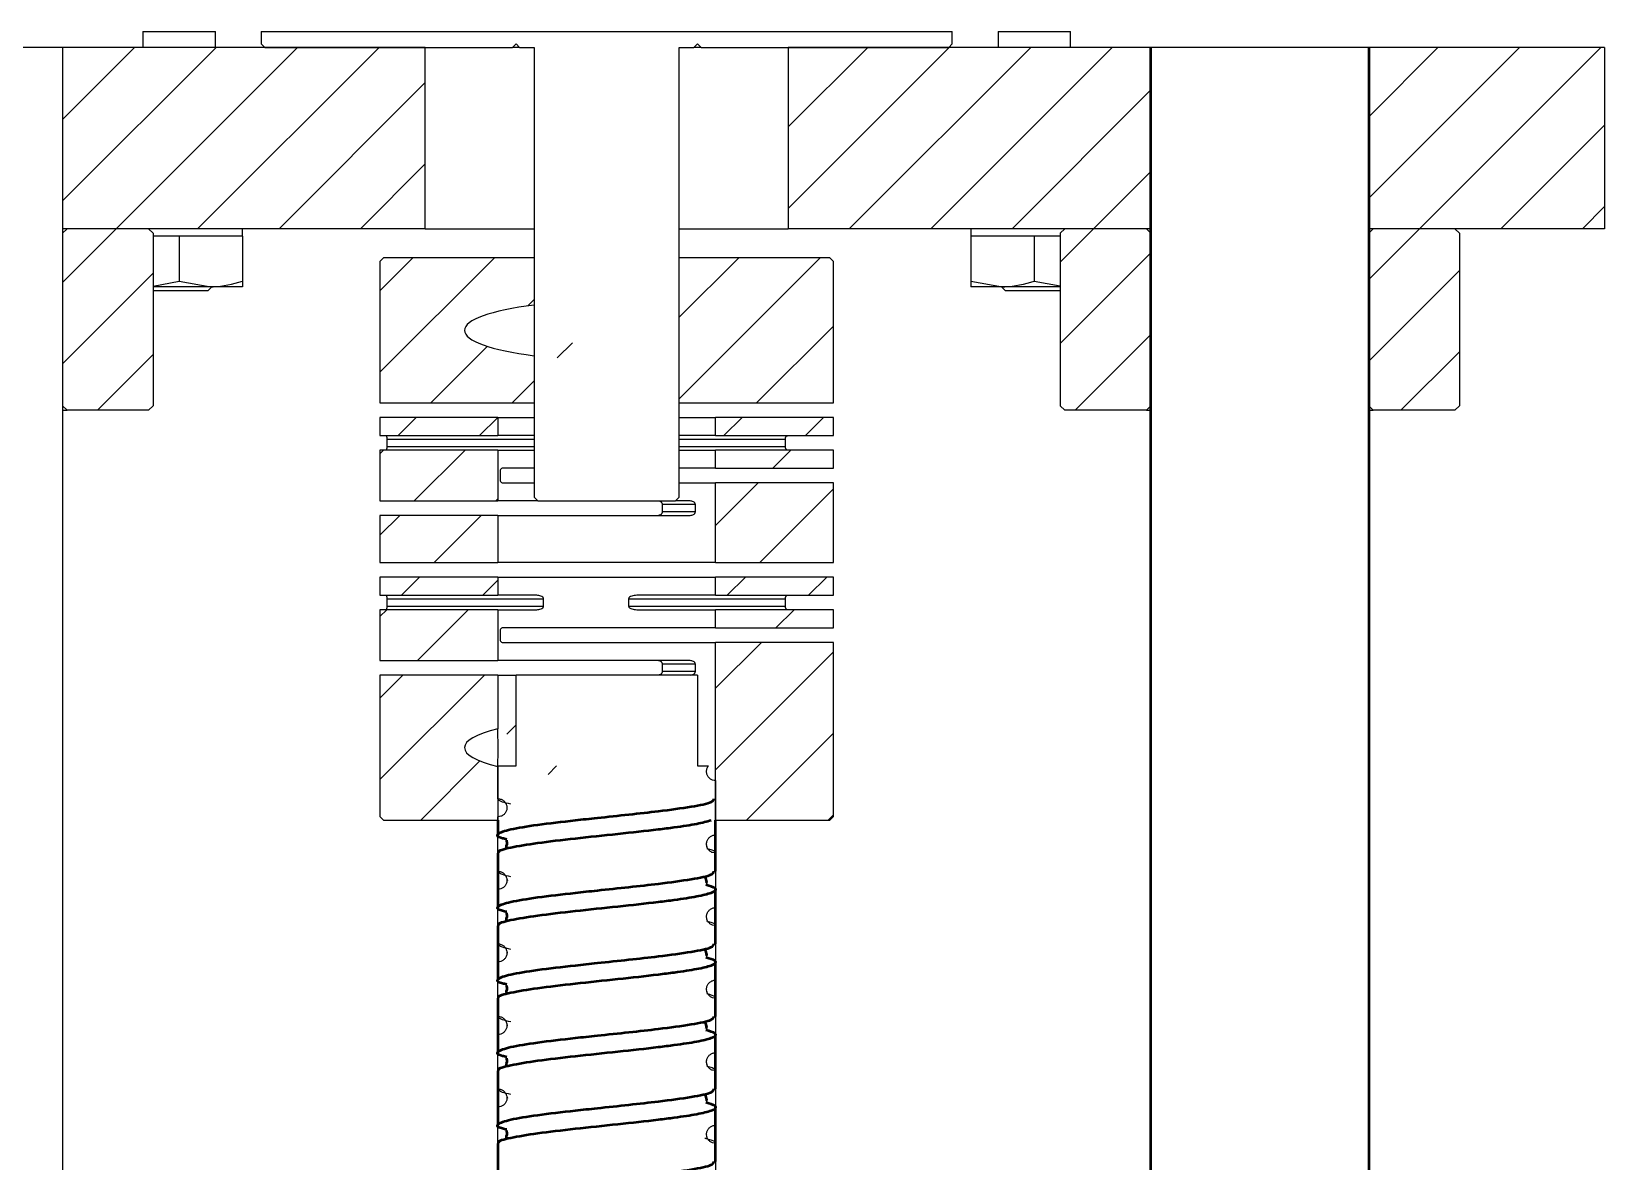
# Model space of a CAD drawing. Header units: millimetres. Extents: x 55 to 11032, y -227 to 3957.
# Drawn here: x 1628.6 to 1715.3, y 3567.2 to 3629.5 of the extents above; entities that cross this region are included whole.
import ezdxf

# ---------------------------------------------------------------- set-up
doc = ezdxf.new("R2010")
doc.units = ezdxf.units.MM
doc.header["$LTSCALE"] = 0.7
doc.layers.get('0').update_dxf_attribs({"color": 255})
doc.layers.add('CON', color=7, linetype='Continuous', lineweight=50)
pattern_1 = [(45, (-146.9846, 2835.2312), (-2.245064, 2.245064), [])]

msp = doc.modelspace()

# ---------------------------------------------------------------- hatches: boundary and pattern name
at = {"linetype": 'Continuous', "lineweight": 18}
h = msp.add_hatch(dxfattribs=at)
h.set_pattern_fill('ANSI31', style=0)
h.set_pattern_definition(pattern_1)
h.paths.add_polyline_path([(1630.266, 3618.632), (1650.266, 3618.632), (1650.266, 3628.632), (1630.266, 3628.632)], flags=0)
h = msp.add_hatch(dxfattribs=at)
h.set_pattern_fill('ANSI31', style=0)
h.set_pattern_definition(pattern_1)
h.paths.add_polyline_path([(1670.266, 3618.632), (1690.266, 3618.632), (1690.266, 3628.632), (1670.266, 3628.632)], flags=0)
h = msp.add_hatch(dxfattribs=at)
h.set_pattern_fill('ANSI31', style=0)
h.set_pattern_definition(pattern_1)
h.paths.add_polyline_path([(1715.266, 3618.632), (1715.266, 3628.632), (1702.266, 3628.632), (1702.266, 3618.632)], flags=0)
h = msp.add_hatch(dxfattribs=at)
h.set_pattern_fill('ANSI31', style=0)
h.set_pattern_definition(pattern_1)
h.paths.add_polyline_path([(1630.516, 3618.632), (1630.266, 3618.382), (1630.266, 3608.882), (1630.516, 3608.632), (1635.016, 3608.632), (1635.266, 3608.882), (1635.266, 3618.382), (1635.016, 3618.632)], flags=0)
h = msp.add_hatch(dxfattribs=at)
h.set_pattern_fill('ANSI31', style=0)
h.set_pattern_definition(pattern_1)
h.paths.add_polyline_path([(1690.266, 3618.382), (1690.016, 3618.632), (1685.516, 3618.632), (1685.266, 3618.382), (1685.266, 3608.882), (1685.516, 3608.632), (1690.016, 3608.632), (1690.266, 3608.882)], flags=0)
h = msp.add_hatch(dxfattribs=at)
h.set_pattern_fill('ANSI31', style=0)
h.set_pattern_definition(pattern_1)
h.paths.add_polyline_path([(1702.516, 3618.632), (1702.266, 3618.382), (1702.266, 3608.882), (1702.516, 3608.632), (1707.016, 3608.632), (1707.266, 3608.882), (1707.266, 3618.382), (1707.016, 3618.632)], flags=0)
h = msp.add_hatch(dxfattribs=at)
h.set_pattern_fill('ANSI31', style=0)
h.set_pattern_definition(pattern_1)
edge = h.paths.add_edge_path(flags=0)
edge.add_line((1647.966, 3617.032), (1647.766, 3616.832))
edge.add_line((1647.766, 3616.832), (1647.766, 3609.032))
edge.add_line((1647.766, 3609.032), (1656.266, 3609.032))
edge.add_line((1656.266, 3609.032), (1656.266, 3611.638))
edge.add_ellipse((1660.266, 3613.032), major_axis=(-7.839, 0), ratio=0.206778, start_angle=-59.32087, end_angle=59.32214, ccw=False)
edge.add_line((1656.266, 3614.427), (1656.266, 3617.032))
edge.add_line((1656.266, 3617.032), (1647.966, 3617.032))
h = msp.add_hatch(dxfattribs=at)
h.set_pattern_fill('ANSI31', style=0)
h.set_pattern_definition(pattern_1)
h.paths.add_polyline_path([(1664.266, 3617.032), (1664.266, 3609.032), (1672.766, 3609.032), (1672.766, 3616.832), (1672.566, 3617.032)], flags=0)
h = msp.add_hatch(dxfattribs=at)
h.set_pattern_fill('ANSI31', style=0)
h.set_pattern_definition(pattern_1)
h.paths.add_polyline_path([(1654.266, 3608.232), (1647.766, 3608.232), (1647.766, 3607.232), (1654.266, 3607.232)], flags=0)
h = msp.add_hatch(dxfattribs=at)
h.set_pattern_fill('ANSI31', style=0)
h.set_pattern_definition(pattern_1)
h.paths.add_polyline_path([(1666.266, 3607.232), (1672.766, 3607.232), (1672.766, 3608.232), (1666.266, 3608.232)], flags=0)
h = msp.add_hatch(dxfattribs=at)
h.set_pattern_fill('ANSI31', style=0)
h.set_pattern_definition(pattern_1)
h.paths.add_polyline_path([(1654.266, 3606.432), (1647.766, 3606.432), (1647.766, 3603.632), (1654.266, 3603.632)], flags=0)
h = msp.add_hatch(dxfattribs=at)
h.set_pattern_fill('ANSI31', style=0)
h.set_pattern_definition(pattern_1)
h.paths.add_polyline_path([(1666.266, 3605.432), (1672.766, 3605.432), (1672.766, 3606.432), (1666.266, 3606.432)], flags=0)
h = msp.add_hatch(dxfattribs=at)
h.set_pattern_fill('ANSI31', style=0)
h.set_pattern_definition(pattern_1)
h.paths.add_polyline_path([(1666.266, 3600.232), (1672.766, 3600.232), (1672.766, 3604.632), (1666.266, 3604.632)], flags=0)
h = msp.add_hatch(dxfattribs=at)
h.set_pattern_fill('ANSI31', style=0)
h.set_pattern_definition(pattern_1)
h.paths.add_polyline_path([(1654.266, 3602.832), (1647.766, 3602.832), (1647.766, 3600.232), (1654.266, 3600.232)], flags=0)
h = msp.add_hatch(dxfattribs=at)
h.set_pattern_fill('ANSI31', style=0)
h.set_pattern_definition(pattern_1)
h.paths.add_polyline_path([(1654.266, 3599.432), (1647.766, 3599.432), (1647.766, 3598.432), (1654.266, 3598.432)], flags=0)
h = msp.add_hatch(dxfattribs=at)
h.set_pattern_fill('ANSI31', style=0)
h.set_pattern_definition(pattern_1)
h.paths.add_polyline_path([(1666.266, 3598.432), (1672.766, 3598.432), (1672.766, 3599.432), (1666.266, 3599.432)], flags=0)
h = msp.add_hatch(dxfattribs=at)
h.set_pattern_fill('ANSI31', style=0)
h.set_pattern_definition(pattern_1)
h.paths.add_polyline_path([(1654.266, 3597.632), (1647.766, 3597.632), (1647.766, 3594.832), (1654.266, 3594.832)], flags=0)
h = msp.add_hatch(dxfattribs=at)
h.set_pattern_fill('ANSI31', style=0)
h.set_pattern_definition(pattern_1)
h.paths.add_polyline_path([(1666.266, 3596.632), (1672.766, 3596.632), (1672.766, 3597.632), (1666.266, 3597.632)], flags=0)
h = msp.add_hatch(dxfattribs=at)
h.set_pattern_fill('ANSI31', style=0)
h.set_pattern_definition(pattern_1)
h.paths.add_polyline_path([(1666.266, 3595.832), (1666.266, 3586.032), (1672.566, 3586.032), (1672.766, 3586.232), (1672.766, 3595.832)], flags=0)
h = msp.add_hatch(dxfattribs=at)
h.set_pattern_fill('ANSI31', style=0)
h.set_pattern_definition(pattern_1)
edge = h.paths.add_edge_path(flags=0)
edge.add_line((1654.266, 3594.032), (1647.766, 3594.032))
edge.add_line((1647.766, 3594.032), (1647.766, 3586.232))
edge.add_line((1647.766, 3586.232), (1647.966, 3586.032))
edge.add_line((1647.966, 3586.032), (1654.266, 3586.032))
edge.add_line((1654.266, 3586.032), (1654.266, 3588.989))
edge.add_ellipse((1660.266, 3590.032), major_axis=(-7.839, 0), ratio=0.206778, start_angle=-40.05892, end_angle=40.06587, ccw=False)
edge.add_line((1654.266, 3591.076), (1654.266, 3594.032))

# ---------------------------------------------------------------- linework, layer by layer
at = {"color": 7, "linetype": 'Continuous', "lineweight": 25}
for p, q in [((1634.696, 3629.508), (1634.696, 3628.632)), ((1634.696, 3629.508), (1636.696, 3629.508)), ((1636.696, 3629.508), (1638.696, 3629.508)), ((1638.696, 3628.632), (1638.696, 3629.508)), ((1641.216, 3629.508), (1641.216, 3628.832)), ((1641.216, 3629.508), (1679.316, 3629.508)), ((1641.216, 3628.832), (1641.416, 3628.632)), ((1655.266, 3628.832), (1655.066, 3628.632)), ((1655.266, 3628.832), (1655.466, 3628.632)), ((1665.066, 3628.632), (1665.266, 3628.832)), ((1665.466, 3628.632), (1665.266, 3628.832)), ((1679.116, 3628.632), (1679.316, 3628.832)), ((1679.316, 3628.832), (1679.316, 3629.508)), ((1681.836, 3629.508), (1681.836, 3628.632)), ((1681.836, 3629.508), (1683.836, 3629.508)), ((1683.836, 3629.508), (1685.836, 3629.508)), ((1685.836, 3628.632), (1685.836, 3629.508)), ((1630.266, 3628.632), (1618.266, 3628.632)), ((1630.266, 3628.632), (1630.266, 3425.632)), ((1630.266, 3628.632), (1630.266, 3618.632)), ((1650.266, 3628.632), (1630.266, 3628.632)), ((1641.416, 3628.632), (1655.066, 3628.632)), ((1650.266, 3618.632), (1650.266, 3628.632)), ((1655.466, 3628.632), (1655.066, 3628.632)), ((1655.466, 3628.632), (1656.266, 3628.632)), ((1656.266, 3628.632), (1656.266, 3603.832)), ((1664.266, 3628.632), (1665.066, 3628.632)), ((1664.266, 3603.832), (1664.266, 3628.632)), ((1665.466, 3628.632), (1665.066, 3628.632)), ((1665.466, 3628.632), (1679.116, 3628.632)), ((1670.266, 3628.632), (1670.266, 3618.632)), ((1690.266, 3628.632), (1670.266, 3628.632)), ((1702.266, 3628.632), (1690.266, 3628.632)), ((1690.266, 3618.632), (1690.266, 3628.632)), ((1702.266, 3628.632), (1702.266, 3618.632)), ((1715.266, 3628.632), (1702.266, 3628.632)), ((1715.266, 3628.632), (1715.266, 3618.632)), ((1630.516, 3618.632), (1630.266, 3618.382)), ((1650.266, 3618.632), (1630.266, 3618.632)), ((1635.016, 3618.632), (1630.516, 3618.632)), ((1635.016, 3618.632), (1635.266, 3618.382)), ((1640.196, 3618.232), (1640.196, 3618.632)), ((1650.266, 3618.632), (1656.266, 3618.632)), ((1664.266, 3618.632), (1670.266, 3618.632)), ((1690.266, 3618.632), (1670.266, 3618.632)), ((1680.336, 3618.632), (1680.336, 3618.232)), ((1685.516, 3618.632), (1685.266, 3618.382)), ((1690.016, 3618.632), (1685.516, 3618.632)), ((1690.016, 3618.632), (1690.266, 3618.382)), ((1702.516, 3618.632), (1702.266, 3618.382)), ((1715.266, 3618.632), (1702.266, 3618.632)), ((1707.016, 3618.632), (1702.516, 3618.632)), ((1707.016, 3618.632), (1707.266, 3618.382)), ((1630.266, 3618.382), (1630.266, 3608.882)), ((1635.266, 3618.382), (1635.266, 3608.882)), ((1636.696, 3618.232), (1635.266, 3618.232)), ((1638.446, 3618.232), (1636.696, 3618.232)), ((1636.696, 3618.232), (1636.696, 3615.745)), ((1640.196, 3618.232), (1638.446, 3618.232)), ((1640.196, 3618.232), (1640.196, 3615.745)), ((1682.086, 3618.232), (1680.336, 3618.232)), ((1680.336, 3618.232), (1680.336, 3615.745)), ((1683.836, 3618.232), (1682.086, 3618.232)), ((1685.266, 3618.232), (1683.836, 3618.232)), ((1683.836, 3618.232), (1683.836, 3615.745)), ((1685.266, 3618.382), (1685.266, 3608.882)), ((1690.266, 3618.382), (1690.266, 3608.882)), ((1702.266, 3618.382), (1702.266, 3608.882)), ((1707.266, 3618.382), (1707.266, 3608.882)), ((1647.966, 3617.032), (1647.766, 3616.832)), ((1647.766, 3616.832), (1647.766, 3609.032)), ((1656.266, 3617.032), (1647.966, 3617.032)), ((1656.266, 3617.032), (1656.266, 3614.427)), ((1664.266, 3609.032), (1664.266, 3617.032)), ((1672.566, 3617.032), (1664.266, 3617.032)), ((1672.766, 3616.832), (1672.566, 3617.032)), ((1672.766, 3609.032), (1672.766, 3616.832)), ((1635.266, 3615.472), (1636.696, 3615.745)), ((1638.446, 3615.432), (1635.266, 3615.432)), ((1635.266, 3615.232), (1638.306, 3615.232)), ((1636.696, 3615.745), (1638.446, 3615.432)), ((1638.306, 3615.232), (1638.506, 3615.432)), ((1640.196, 3615.432), (1638.446, 3615.432)), ((1680.336, 3615.745), (1682.086, 3615.432)), ((1682.086, 3615.432), (1680.336, 3615.432)), ((1682.026, 3615.432), (1682.226, 3615.232)), ((1685.266, 3615.432), (1682.086, 3615.432)), ((1682.226, 3615.232), (1685.266, 3615.232)), ((1683.836, 3615.745), (1685.266, 3615.49)), ((1656.266, 3611.638), (1656.266, 3609.032)), ((1630.266, 3608.882), (1630.516, 3608.632)), ((1635.266, 3608.882), (1635.016, 3608.632)), ((1647.766, 3609.032), (1656.266, 3609.032)), ((1664.266, 3609.032), (1672.766, 3609.032)), ((1685.266, 3608.882), (1685.516, 3608.632)), ((1690.266, 3608.882), (1690.016, 3608.632)), ((1702.266, 3608.882), (1702.516, 3608.632)), ((1707.266, 3608.882), (1707.016, 3608.632)), ((1630.266, 3608.632), (1630.516, 3608.632)), ((1635.016, 3608.632), (1630.516, 3608.632)), ((1647.766, 3608.232), (1647.766, 3607.232)), ((1654.266, 3608.232), (1647.766, 3608.232)), ((1654.266, 3608.232), (1654.266, 3607.232)), ((1654.266, 3608.232), (1656.266, 3608.232)), ((1664.266, 3608.232), (1666.266, 3608.232)), ((1666.266, 3607.232), (1666.266, 3608.232)), ((1672.766, 3608.232), (1666.266, 3608.232)), ((1672.766, 3607.232), (1672.766, 3608.232)), ((1690.016, 3608.632), (1685.516, 3608.632)), ((1690.016, 3608.632), (1690.266, 3608.632)), ((1702.266, 3608.632), (1702.516, 3608.632)), ((1707.016, 3608.632), (1702.516, 3608.632)), ((1647.766, 3607.232), (1654.266, 3607.232)), ((1656.266, 3607.232), (1654.266, 3607.232)), ((1666.266, 3607.232), (1664.266, 3607.232)), ((1666.266, 3607.232), (1672.766, 3607.232)), ((1647.766, 3606.432), (1647.766, 3603.632)), ((1654.266, 3606.432), (1647.766, 3606.432)), ((1648.147, 3607.032), (1648.147, 3606.632)), ((1654.266, 3606.432), (1654.266, 3603.632)), ((1654.266, 3606.432), (1656.266, 3606.432)), ((1664.266, 3606.432), (1666.266, 3606.432)), ((1666.266, 3605.432), (1666.266, 3606.432)), ((1672.766, 3606.432), (1666.266, 3606.432)), ((1670.111, 3606.632), (1670.111, 3607.032)), ((1672.766, 3605.432), (1672.766, 3606.432)), ((1656.266, 3605.432), (1654.499, 3605.432)), ((1666.266, 3605.432), (1664.266, 3605.432)), ((1666.266, 3605.432), (1672.766, 3605.432)), ((1654.389, 3605.232), (1654.389, 3604.832)), ((1654.499, 3604.632), (1656.266, 3604.632)), ((1664.266, 3604.632), (1666.266, 3604.632)), ((1666.266, 3600.232), (1666.266, 3604.632)), ((1672.766, 3604.632), (1666.266, 3604.632)), ((1672.766, 3600.232), (1672.766, 3604.632)), ((1656.266, 3603.832), (1656.466, 3603.632)), ((1664.066, 3603.632), (1664.266, 3603.832)), ((1647.766, 3603.632), (1654.266, 3603.632)), ((1647.766, 3602.832), (1647.766, 3600.232)), ((1654.266, 3602.832), (1647.766, 3602.832)), ((1656.466, 3603.632), (1654.266, 3603.632)), ((1654.266, 3602.832), (1654.266, 3600.232)), ((1654.266, 3602.832), (1664.87, 3602.832)), ((1656.466, 3603.632), (1664.066, 3603.632)), ((1663.326, 3603.432), (1663.326, 3603.032)), ((1665.152, 3603.432), (1663.326, 3603.432)), ((1665.152, 3603.032), (1663.326, 3603.032)), ((1664.87, 3603.632), (1664.066, 3603.632)), ((1665.152, 3603.032), (1665.152, 3603.432)), ((1647.766, 3600.232), (1654.266, 3600.232)), ((1666.266, 3600.232), (1654.266, 3600.232)), ((1666.266, 3600.232), (1672.766, 3600.232)), ((1647.766, 3599.432), (1647.766, 3598.432)), ((1654.266, 3599.432), (1647.766, 3599.432)), ((1654.266, 3599.432), (1654.266, 3598.432)), ((1654.266, 3599.432), (1666.266, 3599.432)), ((1666.266, 3598.432), (1666.266, 3599.432)), ((1672.766, 3599.432), (1666.266, 3599.432)), ((1672.766, 3598.432), (1672.766, 3599.432)), ((1647.766, 3598.432), (1654.266, 3598.432)), ((1647.766, 3597.632), (1647.766, 3594.832)), ((1654.266, 3597.632), (1647.766, 3597.632)), ((1648.147, 3598.232), (1648.147, 3597.832)), ((1648.147, 3598.232), (1656.783, 3598.232)), ((1648.147, 3597.832), (1656.783, 3597.832)), ((1656.419, 3598.432), (1654.266, 3598.432)), ((1654.266, 3597.632), (1654.266, 3594.832)), ((1654.266, 3597.632), (1656.419, 3597.632)), ((1656.783, 3597.832), (1656.783, 3598.232)), ((1661.475, 3598.232), (1661.475, 3597.832)), ((1661.475, 3598.232), (1670.111, 3598.232)), ((1661.475, 3597.832), (1670.111, 3597.832)), ((1666.266, 3598.432), (1661.922, 3598.432)), ((1661.922, 3597.632), (1666.266, 3597.632)), ((1666.266, 3598.432), (1672.766, 3598.432)), ((1666.266, 3596.632), (1666.266, 3597.632)), ((1672.766, 3597.632), (1666.266, 3597.632)), ((1670.111, 3597.832), (1670.111, 3598.232)), ((1672.766, 3596.632), (1672.766, 3597.632)), ((1654.389, 3596.432), (1654.389, 3596.032)), ((1666.266, 3596.632), (1654.499, 3596.632)), ((1666.266, 3596.632), (1672.766, 3596.632)), ((1654.499, 3595.832), (1666.266, 3595.832)), ((1666.266, 3586.032), (1666.266, 3595.832)), ((1672.766, 3595.832), (1666.266, 3595.832)), ((1672.766, 3586.232), (1672.766, 3595.832)), ((1647.766, 3594.832), (1654.266, 3594.832)), ((1664.87, 3594.832), (1654.266, 3594.832)), ((1663.326, 3594.632), (1663.326, 3594.232)), ((1665.152, 3594.632), (1663.326, 3594.632)), ((1665.152, 3594.232), (1663.326, 3594.232)), ((1665.152, 3594.232), (1665.152, 3594.632)), ((1647.766, 3594.032), (1647.766, 3586.232)), ((1654.266, 3594.032), (1647.766, 3594.032)), ((1654.266, 3594.032), (1654.266, 3591.076)), ((1654.266, 3594.032), (1655.266, 3594.032)), ((1655.266, 3589.032), (1655.266, 3594.032)), ((1665.266, 3594.032), (1655.266, 3594.032)), ((1665.266, 3594.032), (1665.266, 3589.032)), ((1654.266, 3587.218), (1654.266, 3589.032)), ((1654.266, 3589.032), (1655.266, 3589.032)), ((1654.266, 3588.989), (1654.266, 3586.032)), ((1665.266, 3589.032), (1665.878, 3589.032)), ((1666.266, 3588.218), (1666.266, 3585.218)), ((1647.766, 3586.232), (1647.966, 3586.032)), ((1647.966, 3586.032), (1654.266, 3586.032)), ((1654.266, 3583.218), (1654.266, 3586.218)), ((1666.266, 3586.032), (1672.566, 3586.032)), ((1672.566, 3586.032), (1672.766, 3586.232)), ((1665.774, 3584.693), (1665.776, 3584.715)), ((1666.266, 3584.218), (1666.266, 3581.218)), ((1654.266, 3579.218), (1654.266, 3582.218)), ((1654.822, 3582.725), (1654.766, 3582.718)), ((1665.774, 3580.693), (1665.776, 3580.715)), ((1666.266, 3580.218), (1666.266, 3577.218)), ((1654.822, 3578.725), (1654.766, 3578.718)), ((1654.266, 3575.218), (1654.266, 3578.218)), ((1665.774, 3576.693), (1665.776, 3576.715)), ((1666.266, 3576.218), (1666.266, 3573.218)), ((1654.266, 3571.218), (1654.266, 3574.218)), ((1654.822, 3574.725), (1654.766, 3574.718)), ((1665.774, 3572.693), (1665.776, 3572.715)), ((1666.266, 3572.218), (1666.266, 3569.218)), ((1654.822, 3570.725), (1654.766, 3570.718)), ((1654.266, 3567.218), (1654.266, 3570.218)), ((1665.774, 3568.693), (1665.776, 3568.715)), ((1666.266, 3568.218), (1666.266, 3565.218))]:
    msp.add_line(p, q, dxfattribs=at)
at = {"color": 8, "linetype": 'Continuous', "lineweight": 25}
for p, q in [((1648.147, 3607.032), (1656.266, 3607.032)), ((1648.147, 3606.632), (1656.266, 3606.632)), ((1664.266, 3607.032), (1670.111, 3607.032)), ((1664.266, 3606.632), (1670.111, 3606.632))]:
    msp.add_line(p, q, dxfattribs=at)
at = {"color": 7, "linetype": 'Continuous', "lineweight": 25}
for centre, start_param, end_param in [((1660.266, 3613.032), 5.247841, 7.318535), ((1660.266, 3590.032), 5.584025, 6.982397)]:
    msp.add_ellipse(centre, major_axis=(-7.839, 0), ratio=0.206778, start_param=start_param, end_param=end_param, dxfattribs=at)
for points, knots in [([(1638.446, 3615.432), (1638.488, 3615.433), (1639.079, 3615.437), (1639.658, 3615.597), (1640.196, 3615.745)], [0, 0, 0, 0, 0.070174, 1, 1, 1, 1]), ([(1640.196, 3615.745), (1640.196, 3615.698), (1640.196, 3615.515), (1640.196, 3615.467), (1640.196, 3615.432)], [0, 0, 0, 0, 0.257551, 1, 1, 1, 1]), ([(1680.336, 3615.745), (1680.336, 3615.698), (1680.336, 3615.515), (1680.336, 3615.467), (1680.336, 3615.432)], [0, 0, 0, 0, 0.257551, 1, 1, 1, 1]), ([(1682.086, 3615.432), (1682.128, 3615.433), (1682.719, 3615.437), (1683.298, 3615.597), (1683.836, 3615.745)], [0, 0, 0, 0, 0.070174, 1, 1, 1, 1]), ([(1648.094, 3607.232), (1648.101, 3607.23), (1648.113, 3607.224), (1648.128, 3607.188), (1648.137, 3607.149), (1648.142, 3607.114), (1648.146, 3607.074), (1648.146, 3607.047), (1648.147, 3607.032)], [0, 0, 0, 0, 0.250166, 0.498735, 0.622936, 0.747237, 0.872491, 1, 1, 1, 1]), ([(1670.111, 3607.032), (1670.112, 3607.047), (1670.113, 3607.074), (1670.122, 3607.114), (1670.136, 3607.149), (1670.159, 3607.188), (1670.196, 3607.224), (1670.23, 3607.23), (1670.246, 3607.232)], [0, 0, 0, 0, 0.127394, 0.252521, 0.376705, 0.500819, 0.749405, 1, 1, 1, 1]), ([(1648.147, 3606.632), (1648.146, 3606.618), (1648.146, 3606.591), (1648.142, 3606.551), (1648.137, 3606.516), (1648.128, 3606.477), (1648.113, 3606.441), (1648.101, 3606.435), (1648.094, 3606.432)], [0, 0, 0, 0, 0.127394, 0.252521, 0.376705, 0.500819, 0.749405, 1, 1, 1, 1]), ([(1670.246, 3606.432), (1670.23, 3606.435), (1670.196, 3606.441), (1670.159, 3606.477), (1670.136, 3606.516), (1670.122, 3606.551), (1670.113, 3606.591), (1670.112, 3606.618), (1670.111, 3606.632)], [0, 0, 0, 0, 0.250166, 0.498735, 0.622936, 0.747237, 0.872491, 1, 1, 1, 1]), ([(1654.499, 3605.432), (1654.474, 3605.425), (1654.437, 3605.414), (1654.404, 3605.344), (1654.393, 3605.292), (1654.39, 3605.259), (1654.389, 3605.241), (1654.389, 3605.232)], [0, 0, 0, 0, 0.544361, 0.790508, 0.901191, 0.951809, 1, 1, 1, 1]), ([(1654.389, 3604.832), (1654.389, 3604.824), (1654.39, 3604.807), (1654.393, 3604.773), (1654.404, 3604.72), (1654.437, 3604.651), (1654.474, 3604.64), (1654.499, 3604.632)], [0, 0, 0, 0, 0.046814, 0.096264, 0.207987, 0.469527, 1, 1, 1, 1]), ([(1663.111, 3603.632), (1663.138, 3603.63), (1663.191, 3603.624), (1663.251, 3603.588), (1663.288, 3603.549), (1663.309, 3603.514), (1663.324, 3603.474), (1663.325, 3603.447), (1663.326, 3603.432)], [0, 0, 0, 0, 0.250166, 0.498735, 0.622936, 0.747237, 0.872491, 1, 1, 1, 1]), ([(1663.326, 3603.032), (1663.325, 3603.018), (1663.324, 3602.991), (1663.309, 3602.951), (1663.288, 3602.916), (1663.251, 3602.877), (1663.192, 3602.841), (1663.138, 3602.835), (1663.111, 3602.832)], [0, 0, 0, 0, 0.127394, 0.252521, 0.376705, 0.500819, 0.749405, 1, 1, 1, 1]), ([(1665.152, 3603.432), (1665.151, 3603.441), (1665.15, 3603.458), (1665.14, 3603.492), (1665.108, 3603.545), (1665.019, 3603.614), (1664.93, 3603.625), (1664.87, 3603.632)], [0, 0, 0, 0, 0.046814, 0.096264, 0.207987, 0.469527, 1, 1, 1, 1]), ([(1664.87, 3602.832), (1664.932, 3602.84), (1665.021, 3602.851), (1665.109, 3602.921), (1665.14, 3602.973), (1665.15, 3603.006), (1665.151, 3603.024), (1665.152, 3603.032)], [0, 0, 0, 0, 0.544361, 0.790508, 0.901191, 0.951809, 1, 1, 1, 1]), ([(1648.094, 3598.432), (1648.101, 3598.43), (1648.113, 3598.424), (1648.128, 3598.388), (1648.137, 3598.349), (1648.142, 3598.314), (1648.146, 3598.274), (1648.146, 3598.247), (1648.147, 3598.232)], [0, 0, 0, 0, 0.250166, 0.498735, 0.622936, 0.747237, 0.872491, 1, 1, 1, 1]), ([(1648.147, 3597.832), (1648.146, 3597.818), (1648.146, 3597.791), (1648.142, 3597.751), (1648.137, 3597.716), (1648.128, 3597.677), (1648.113, 3597.641), (1648.101, 3597.635), (1648.094, 3597.632)], [0, 0, 0, 0, 0.127394, 0.252521, 0.376705, 0.500819, 0.749405, 1, 1, 1, 1]), ([(1656.783, 3598.232), (1656.782, 3598.241), (1656.781, 3598.258), (1656.767, 3598.292), (1656.723, 3598.345), (1656.602, 3598.414), (1656.492, 3598.425), (1656.419, 3598.432)], [0, 0, 0, 0, 0.046814, 0.096264, 0.207987, 0.469527, 1, 1, 1, 1]), ([(1656.419, 3597.632), (1656.494, 3597.64), (1656.604, 3597.651), (1656.724, 3597.721), (1656.766, 3597.773), (1656.781, 3597.806), (1656.782, 3597.824), (1656.783, 3597.832)], [0, 0, 0, 0, 0.544361, 0.790508, 0.901191, 0.951809, 1, 1, 1, 1]), ([(1661.922, 3598.432), (1661.828, 3598.425), (1661.691, 3598.414), (1661.546, 3598.344), (1661.495, 3598.292), (1661.478, 3598.259), (1661.476, 3598.241), (1661.475, 3598.232)], [0, 0, 0, 0, 0.544361, 0.790508, 0.901191, 0.951809, 1, 1, 1, 1]), ([(1661.475, 3597.832), (1661.476, 3597.824), (1661.478, 3597.807), (1661.495, 3597.773), (1661.548, 3597.72), (1661.694, 3597.651), (1661.831, 3597.64), (1661.922, 3597.632)], [0, 0, 0, 0, 0.046814, 0.096264, 0.207987, 0.469527, 1, 1, 1, 1]), ([(1670.111, 3598.232), (1670.112, 3598.247), (1670.113, 3598.274), (1670.122, 3598.314), (1670.136, 3598.349), (1670.159, 3598.388), (1670.196, 3598.424), (1670.23, 3598.43), (1670.246, 3598.432)], [0, 0, 0, 0, 0.127394, 0.252521, 0.376705, 0.500819, 0.749405, 1, 1, 1, 1]), ([(1670.246, 3597.632), (1670.23, 3597.635), (1670.196, 3597.641), (1670.159, 3597.677), (1670.136, 3597.716), (1670.122, 3597.751), (1670.113, 3597.791), (1670.112, 3597.818), (1670.111, 3597.832)], [0, 0, 0, 0, 0.250166, 0.4987352, 0.6229356, 0.7472374, 0.8724913, 1, 1, 1, 1]), ([(1654.499, 3596.632), (1654.474, 3596.625), (1654.437, 3596.614), (1654.404, 3596.544), (1654.393, 3596.492), (1654.39, 3596.459), (1654.389, 3596.441), (1654.389, 3596.432)], [0, 0, 0, 0, 0.544361, 0.790508, 0.901191, 0.951809, 1, 1, 1, 1]), ([(1654.389, 3596.032), (1654.389, 3596.024), (1654.39, 3596.007), (1654.393, 3595.973), (1654.404, 3595.92), (1654.437, 3595.851), (1654.474, 3595.84), (1654.499, 3595.832)], [0, 0, 0, 0, 0.046814, 0.096264, 0.207987, 0.469527, 1, 1, 1, 1]), ([(1663.111, 3594.832), (1663.138, 3594.83), (1663.191, 3594.824), (1663.251, 3594.788), (1663.288, 3594.749), (1663.309, 3594.714), (1663.324, 3594.674), (1663.325, 3594.647), (1663.326, 3594.632)], [0, 0, 0, 0, 0.250166, 0.498735, 0.622936, 0.747237, 0.872491, 1, 1, 1, 1]), ([(1663.326, 3594.232), (1663.325, 3594.218), (1663.324, 3594.191), (1663.309, 3594.151), (1663.288, 3594.116), (1663.251, 3594.077), (1663.192, 3594.041), (1663.138, 3594.035), (1663.111, 3594.032)], [0, 0, 0, 0, 0.127394, 0.252521, 0.376705, 0.500819, 0.749405, 1, 1, 1, 1]), ([(1665.152, 3594.632), (1665.151, 3594.641), (1665.15, 3594.658), (1665.14, 3594.692), (1665.108, 3594.745), (1665.019, 3594.814), (1664.93, 3594.825), (1664.87, 3594.832)], [0, 0, 0, 0, 0.046814, 0.096264, 0.207987, 0.469527, 1, 1, 1, 1]), ([(1664.87, 3594.032), (1664.932, 3594.04), (1665.021, 3594.051), (1665.109, 3594.121), (1665.14, 3594.173), (1665.15, 3594.206), (1665.151, 3594.224), (1665.152, 3594.232)], [0, 0, 0, 0, 0.544361, 0.790508, 0.901191, 0.951809, 1, 1, 1, 1]), ([(1654.266, 3588.989), (1654.267, 3589.052), (1654.268, 3589.201), (1654.275, 3589.547), (1654.282, 3590.033), (1654.272, 3590.608), (1654.268, 3590.918), (1654.266, 3591.076)], [0, 0, 0, 0, 0.105001, 0.25148, 0.504989, 0.747427, 1, 1, 1, 1]), ([(1666.266, 3588.218), (1666.21, 3588.224), (1666.098, 3588.235), (1665.948, 3588.321), (1665.834, 3588.448), (1665.769, 3588.606), (1665.761, 3588.777), (1665.802, 3588.925), (1665.856, 3589.002), (1665.878, 3589.032)], [0, 0, 0, 0, 0.149847, 0.299694, 0.449541, 0.599388, 0.749235, 0.899083, 1, 1, 1, 1]), ([(1654.266, 3587.218), (1654.284, 3587.218), (1654.357, 3587.215), (1654.484, 3587.178), (1654.624, 3587.081), (1654.724, 3586.942), (1654.772, 3586.777), (1654.764, 3586.607), (1654.699, 3586.448), (1654.585, 3586.321), (1654.435, 3586.235), (1654.323, 3586.224), (1654.266, 3586.218)], [0, 0, 0, 0, 0.03338, 0.1407528, 0.2481256, 0.3554985, 0.4628713, 0.5702441, 0.6776169, 0.7849897, 0.8923626, 1, 1, 1, 1]), ([(1654.972, 3586.915), (1654.802, 3586.954), (1654.364, 3587.055), (1654.304, 3587.156), (1654.266, 3587.218)], [0, 0, 0, 0, 0.388569, 1, 1, 1, 1]), ([(1666.266, 3584.218), (1666.21, 3584.224), (1666.098, 3584.235), (1665.948, 3584.321), (1665.834, 3584.448), (1665.769, 3584.606), (1665.76, 3584.777), (1665.808, 3584.941), (1665.908, 3585.08), (1666.048, 3585.178), (1666.175, 3585.215), (1666.249, 3585.217), (1666.266, 3585.218)], [0, 0, 0, 0, 0.107372, 0.214745, 0.322117, 0.42949, 0.536862, 0.644235, 0.751607, 0.85898, 0.966352, 1, 1, 1, 1]), ([(1665.783, 3584.506), (1665.792, 3584.504), (1665.818, 3584.5), (1665.794, 3584.564), (1665.779, 3584.606)], [0, 0, 0, 0, 0.35001, 1, 1, 1, 1]), ([(1666.266, 3584.218), (1666.244, 3584.27), (1666.209, 3584.351), (1665.9, 3584.432), (1665.791, 3584.461)], [0, 0, 0, 0, 0.645914, 1, 1, 1, 1]), ([(1654.266, 3583.218), (1654.284, 3583.218), (1654.357, 3583.215), (1654.484, 3583.178), (1654.624, 3583.081), (1654.724, 3582.942), (1654.772, 3582.777), (1654.764, 3582.607), (1654.699, 3582.448), (1654.585, 3582.321), (1654.435, 3582.235), (1654.323, 3582.224), (1654.266, 3582.218)], [0, 0, 0, 0, 0.03338, 0.140753, 0.248126, 0.355498, 0.462871, 0.570244, 0.677617, 0.78499, 0.892363, 1, 1, 1, 1]), ([(1654.972, 3582.915), (1654.802, 3582.954), (1654.364, 3583.055), (1654.304, 3583.156), (1654.266, 3583.218)], [0, 0, 0, 0, 0.388569, 1, 1, 1, 1]), ([(1666.266, 3580.218), (1666.21, 3580.224), (1666.098, 3580.235), (1665.948, 3580.321), (1665.834, 3580.448), (1665.769, 3580.606), (1665.76, 3580.777), (1665.808, 3580.941), (1665.908, 3581.08), (1666.048, 3581.178), (1666.175, 3581.215), (1666.249, 3581.217), (1666.266, 3581.218)], [0, 0, 0, 0, 0.107372, 0.214745, 0.322117, 0.42949, 0.536862, 0.644235, 0.751607, 0.85898, 0.966352, 1, 1, 1, 1]), ([(1665.783, 3580.506), (1665.792, 3580.504), (1665.818, 3580.5), (1665.794, 3580.564), (1665.779, 3580.606)], [0, 0, 0, 0, 0.3500097, 1, 1, 1, 1]), ([(1666.266, 3580.218), (1666.244, 3580.27), (1666.209, 3580.351), (1665.9, 3580.432), (1665.791, 3580.461)], [0, 0, 0, 0, 0.645914, 1, 1, 1, 1]), ([(1654.266, 3579.218), (1654.284, 3579.218), (1654.357, 3579.215), (1654.484, 3579.178), (1654.624, 3579.081), (1654.724, 3578.942), (1654.772, 3578.777), (1654.764, 3578.607), (1654.699, 3578.448), (1654.585, 3578.321), (1654.435, 3578.235), (1654.323, 3578.224), (1654.266, 3578.218)], [0, 0, 0, 0, 0.03338, 0.140753, 0.248126, 0.355498, 0.462871, 0.570244, 0.677617, 0.78499, 0.892363, 1, 1, 1, 1]), ([(1654.972, 3578.915), (1654.802, 3578.954), (1654.364, 3579.055), (1654.304, 3579.156), (1654.266, 3579.218)], [0, 0, 0, 0, 0.388569, 1, 1, 1, 1]), ([(1666.266, 3576.218), (1666.21, 3576.224), (1666.098, 3576.235), (1665.948, 3576.321), (1665.834, 3576.448), (1665.769, 3576.606), (1665.76, 3576.777), (1665.808, 3576.941), (1665.908, 3577.08), (1666.048, 3577.178), (1666.175, 3577.215), (1666.249, 3577.217), (1666.266, 3577.218)], [0, 0, 0, 0, 0.1073725, 0.2147449, 0.3221174, 0.4294898, 0.5368623, 0.6442347, 0.7516072, 0.8589796, 0.9663521, 1, 1, 1, 1]), ([(1665.783, 3576.506), (1665.792, 3576.504), (1665.818, 3576.5), (1665.794, 3576.564), (1665.779, 3576.606)], [0, 0, 0, 0, 0.35001, 1, 1, 1, 1]), ([(1666.266, 3576.218), (1666.244, 3576.27), (1666.209, 3576.351), (1665.9, 3576.432), (1665.791, 3576.461)], [0, 0, 0, 0, 0.645914, 1, 1, 1, 1]), ([(1654.266, 3575.218), (1654.284, 3575.218), (1654.357, 3575.215), (1654.484, 3575.178), (1654.624, 3575.081), (1654.724, 3574.942), (1654.772, 3574.777), (1654.764, 3574.607), (1654.699, 3574.448), (1654.585, 3574.321), (1654.435, 3574.235), (1654.323, 3574.224), (1654.266, 3574.218)], [0, 0, 0, 0, 0.03338, 0.140753, 0.248126, 0.355498, 0.462871, 0.570244, 0.677617, 0.78499, 0.892363, 1, 1, 1, 1]), ([(1654.972, 3574.915), (1654.802, 3574.954), (1654.364, 3575.055), (1654.304, 3575.156), (1654.266, 3575.218)], [0, 0, 0, 0, 0.388569, 1, 1, 1, 1]), ([(1666.266, 3572.218), (1666.21, 3572.224), (1666.098, 3572.235), (1665.948, 3572.321), (1665.834, 3572.448), (1665.769, 3572.606), (1665.76, 3572.777), (1665.808, 3572.941), (1665.908, 3573.08), (1666.048, 3573.178), (1666.175, 3573.215), (1666.249, 3573.217), (1666.266, 3573.218)], [0, 0, 0, 0, 0.107372, 0.214745, 0.322117, 0.42949, 0.536862, 0.644235, 0.751607, 0.85898, 0.966352, 1, 1, 1, 1]), ([(1665.783, 3572.506), (1665.792, 3572.504), (1665.818, 3572.5), (1665.794, 3572.564), (1665.779, 3572.606)], [0, 0, 0, 0, 0.35001, 1, 1, 1, 1]), ([(1666.266, 3572.218), (1666.244, 3572.27), (1666.209, 3572.351), (1665.9, 3572.432), (1665.791, 3572.461)], [0, 0, 0, 0, 0.645914, 1, 1, 1, 1]), ([(1654.266, 3571.218), (1654.284, 3571.218), (1654.357, 3571.215), (1654.484, 3571.178), (1654.624, 3571.081), (1654.724, 3570.942), (1654.772, 3570.777), (1654.764, 3570.607), (1654.699, 3570.448), (1654.585, 3570.321), (1654.435, 3570.235), (1654.323, 3570.224), (1654.266, 3570.218)], [0, 0, 0, 0, 0.03338, 0.140753, 0.248126, 0.355498, 0.462871, 0.570244, 0.677617, 0.78499, 0.892363, 1, 1, 1, 1]), ([(1654.972, 3570.915), (1654.802, 3570.954), (1654.364, 3571.055), (1654.304, 3571.156), (1654.266, 3571.218)], [0, 0, 0, 0, 0.388569, 1, 1, 1, 1]), ([(1666.266, 3568.218), (1666.21, 3568.224), (1666.098, 3568.235), (1665.948, 3568.321), (1665.834, 3568.448), (1665.769, 3568.606), (1665.76, 3568.777), (1665.808, 3568.941), (1665.908, 3569.08), (1666.048, 3569.178), (1666.175, 3569.215), (1666.249, 3569.217), (1666.266, 3569.218)], [0, 0, 0, 0, 0.107372, 0.214745, 0.322117, 0.42949, 0.536862, 0.644235, 0.751607, 0.85898, 0.966352, 1, 1, 1, 1]), ([(1665.67, 3568.511), (1665.693, 3568.506), (1665.798, 3568.483), (1665.818, 3568.464), (1665.79, 3568.569), (1665.779, 3568.606)], [0, 0, 0, 0, 0.1499632, 0.696905, 1, 1, 1, 1]), ([(1666.266, 3568.218), (1666.244, 3568.27), (1666.209, 3568.351), (1665.9, 3568.432), (1665.791, 3568.461)], [0, 0, 0, 0, 0.645914, 1, 1, 1, 1])]:
    msp.add_open_spline(points, degree=3, knots=knots, dxfattribs=at)
at = {"layer": 'CON'}
for p, q in [((1690.266, 3425.632), (1690.266, 3628.632)), ((1702.266, 3628.632), (1702.266, 3425.632))]:
    msp.add_line(p, q, dxfattribs=at)
at = {"layer": 'CON', "color": 7, "linetype": 'Continuous'}
for p, q in [((1654.266, 3586.032), (1654.266, 3585.219)), ((1666.266, 3583.219), (1666.266, 3586.032)), ((1654.266, 3584.219), (1654.266, 3581.219)), ((1666.266, 3579.219), (1666.266, 3582.219)), ((1654.266, 3580.219), (1654.266, 3577.219)), ((1666.266, 3575.219), (1666.266, 3578.219)), ((1654.266, 3576.219), (1654.266, 3573.219)), ((1666.266, 3571.219), (1666.266, 3574.219)), ((1654.266, 3572.219), (1654.266, 3569.219)), ((1666.266, 3567.219), (1666.266, 3570.219)), ((1654.266, 3568.219), (1654.266, 3565.219))]:
    msp.add_line(p, q, dxfattribs=at)
for points, knots in [([(1654.762, 3584.977), (1654.676, 3584.995), (1654.2, 3585.098), (1654.185, 3585.284), (1654.836, 3585.533), (1656.378, 3585.781), (1658.165, 3585.994), (1659.914, 3586.18), (1661.5, 3586.349), (1663.348, 3586.554), (1665.018, 3586.781), (1666.131, 3587.011), (1666.164, 3587.157), (1666.178, 3587.219)], [0, 0, 0, 0, 0.024694, 0.136327, 0.247636, 0.358945, 0.470578, 0.529105, 0.611809, 0.694267, 0.805576, 0.917209, 1, 1, 1, 1]), ([(1654.762, 3584.977), (1654.676, 3584.995), (1654.2, 3585.098), (1654.185, 3585.284), (1654.839, 3585.532), (1656.367, 3585.781), (1657.817, 3585.949), (1658.544, 3586.032)], [0, 0, 0, 0, 0.052476, 0.2897, 0.526238, 0.762776, 1, 1, 1, 1]), ([(1654.355, 3584.219), (1654.328, 3584.24), (1654.201, 3584.345), (1654.892, 3584.532), (1656.364, 3584.781), (1658.502, 3585.032), (1660.889, 3585.284), (1662.767, 3585.486), (1664.216, 3585.672), (1665.331, 3585.837), (1665.786, 3585.967), (1666.014, 3586.032)], [0, 0, 0, 0, 0.035621, 0.173097, 0.310573, 0.448448, 0.586323, 0.723799, 0.784992, 0.892308, 1, 1, 1, 1]), ([(1654.759, 3584.925), (1654.753, 3584.925), (1654.716, 3584.928), (1654.83, 3584.752), (1654.657, 3584.51), (1654.757, 3584.53), (1654.769, 3584.532)], [0, 0, 0, 0, 0.059951, 0.357802, 0.92007, 1, 1, 1, 1]), ([(1654.762, 3580.977), (1654.676, 3580.995), (1654.2, 3581.098), (1654.185, 3581.284), (1654.836, 3581.533), (1656.378, 3581.781), (1658.165, 3581.994), (1659.914, 3582.18), (1661.5, 3582.349), (1663.348, 3582.554), (1665.018, 3582.781), (1666.131, 3583.011), (1666.164, 3583.157), (1666.178, 3583.219)], [0, 0, 0, 0, 0.024694, 0.136327, 0.247636, 0.358945, 0.470578, 0.529105, 0.611809, 0.694267, 0.805576, 0.917209, 1, 1, 1, 1]), ([(1665.742, 3582.56), (1665.758, 3582.572), (1665.8, 3582.602), (1665.75, 3582.855), (1665.664, 3582.873), (1665.66, 3582.874)], [0, 0, 0, 0, 0.349773, 0.971239, 1, 1, 1, 1]), ([(1654.355, 3580.219), (1654.328, 3580.24), (1654.201, 3580.345), (1654.892, 3580.532), (1656.364, 3580.781), (1658.502, 3581.032), (1660.889, 3581.284), (1662.765, 3581.486), (1664.219, 3581.672), (1665.31, 3581.837), (1666.165, 3582.051), (1666.432, 3582.261), (1665.942, 3582.404), (1665.736, 3582.464)], [0, 0, 0, 0, 0.028778, 0.139844, 0.25091, 0.362298, 0.473686, 0.584752, 0.634189, 0.720889, 0.807893, 0.919281, 1, 1, 1, 1]), ([(1654.759, 3580.925), (1654.753, 3580.925), (1654.716, 3580.928), (1654.83, 3580.752), (1654.657, 3580.51), (1654.757, 3580.53), (1654.769, 3580.532)], [0, 0, 0, 0, 0.059951, 0.357802, 0.92007, 1, 1, 1, 1]), ([(1654.762, 3576.977), (1654.676, 3576.995), (1654.2, 3577.098), (1654.185, 3577.284), (1654.836, 3577.533), (1656.378, 3577.781), (1658.165, 3577.994), (1659.914, 3578.18), (1661.5, 3578.349), (1663.348, 3578.554), (1665.018, 3578.781), (1666.131, 3579.011), (1666.164, 3579.157), (1666.178, 3579.219)], [0, 0, 0, 0, 0.024694, 0.136327, 0.247636, 0.358945, 0.470578, 0.529105, 0.611809, 0.694267, 0.805576, 0.917209, 1, 1, 1, 1]), ([(1665.742, 3578.56), (1665.758, 3578.572), (1665.8, 3578.602), (1665.75, 3578.855), (1665.664, 3578.873), (1665.66, 3578.874)], [0, 0, 0, 0, 0.349773, 0.971239, 1, 1, 1, 1]), ([(1654.355, 3576.219), (1654.328, 3576.24), (1654.201, 3576.345), (1654.892, 3576.532), (1656.364, 3576.781), (1658.502, 3577.032), (1660.889, 3577.284), (1662.765, 3577.486), (1664.219, 3577.672), (1665.31, 3577.837), (1666.165, 3578.051), (1666.432, 3578.261), (1665.942, 3578.404), (1665.736, 3578.464)], [0, 0, 0, 0, 0.028778, 0.139844, 0.25091, 0.362298, 0.473686, 0.584752, 0.634189, 0.720889, 0.807893, 0.919281, 1, 1, 1, 1]), ([(1654.759, 3576.925), (1654.753, 3576.925), (1654.716, 3576.928), (1654.83, 3576.752), (1654.657, 3576.51), (1654.757, 3576.53), (1654.769, 3576.532)], [0, 0, 0, 0, 0.059951, 0.357802, 0.92007, 1, 1, 1, 1]), ([(1654.762, 3572.977), (1654.676, 3572.995), (1654.2, 3573.098), (1654.185, 3573.284), (1654.836, 3573.533), (1656.378, 3573.781), (1658.165, 3573.994), (1659.914, 3574.18), (1661.5, 3574.349), (1663.348, 3574.554), (1665.018, 3574.781), (1666.131, 3575.011), (1666.164, 3575.157), (1666.178, 3575.219)], [0, 0, 0, 0, 0.0246942, 0.1363265, 0.247636, 0.3589455, 0.4705778, 0.5291054, 0.611809, 0.6942668, 0.8055762, 0.9172086, 1, 1, 1, 1]), ([(1654.355, 3572.219), (1654.328, 3572.24), (1654.201, 3572.345), (1654.892, 3572.532), (1656.364, 3572.781), (1658.502, 3573.032), (1660.889, 3573.284), (1662.765, 3573.486), (1664.219, 3573.672), (1665.31, 3573.837), (1666.165, 3574.051), (1666.432, 3574.261), (1665.942, 3574.404), (1665.736, 3574.464)], [0, 0, 0, 0, 0.0287778, 0.1398438, 0.2509098, 0.3622979, 0.4736861, 0.5847521, 0.6341894, 0.7208894, 0.807893, 0.9192811, 1, 1, 1, 1]), ([(1665.742, 3574.56), (1665.758, 3574.572), (1665.8, 3574.602), (1665.75, 3574.855), (1665.664, 3574.873), (1665.66, 3574.874)], [0, 0, 0, 0, 0.349773, 0.971239, 1, 1, 1, 1]), ([(1654.759, 3572.925), (1654.753, 3572.925), (1654.716, 3572.928), (1654.83, 3572.752), (1654.657, 3572.51), (1654.757, 3572.53), (1654.769, 3572.532)], [0, 0, 0, 0, 0.059951, 0.357802, 0.92007, 1, 1, 1, 1]), ([(1654.762, 3568.977), (1654.676, 3568.995), (1654.2, 3569.098), (1654.185, 3569.284), (1654.836, 3569.533), (1656.378, 3569.781), (1658.165, 3569.994), (1659.914, 3570.18), (1661.5, 3570.349), (1663.348, 3570.554), (1665.018, 3570.781), (1666.131, 3571.011), (1666.164, 3571.157), (1666.178, 3571.219)], [0, 0, 0, 0, 0.0246942, 0.1363265, 0.247636, 0.3589455, 0.4705778, 0.5291054, 0.611809, 0.6942668, 0.8055762, 0.9172086, 1, 1, 1, 1]), ([(1665.742, 3570.56), (1665.758, 3570.572), (1665.8, 3570.602), (1665.75, 3570.855), (1665.664, 3570.873), (1665.66, 3570.874)], [0, 0, 0, 0, 0.349773, 0.971239, 1, 1, 1, 1]), ([(1654.355, 3568.219), (1654.328, 3568.24), (1654.201, 3568.345), (1654.892, 3568.532), (1656.364, 3568.781), (1658.502, 3569.032), (1660.889, 3569.284), (1662.765, 3569.486), (1664.219, 3569.672), (1665.31, 3569.837), (1666.165, 3570.051), (1666.432, 3570.261), (1665.942, 3570.404), (1665.736, 3570.464)], [0, 0, 0, 0, 0.0287778, 0.1398438, 0.2509098, 0.3622979, 0.4736861, 0.5847521, 0.6341894, 0.7208894, 0.807893, 0.9192811, 1, 1, 1, 1]), ([(1654.759, 3568.925), (1654.753, 3568.925), (1654.716, 3568.928), (1654.83, 3568.752), (1654.657, 3568.51), (1654.757, 3568.53), (1654.769, 3568.532)], [0, 0, 0, 0, 0.059951, 0.357802, 0.92007, 1, 1, 1, 1]), ([(1654.762, 3564.977), (1654.676, 3564.995), (1654.2, 3565.098), (1654.185, 3565.284), (1654.836, 3565.533), (1656.378, 3565.781), (1658.165, 3565.994), (1659.914, 3566.18), (1661.5, 3566.349), (1663.348, 3566.554), (1665.018, 3566.781), (1666.131, 3567.011), (1666.164, 3567.157), (1666.178, 3567.219)], [0, 0, 0, 0, 0.024694, 0.136327, 0.247636, 0.358945, 0.470578, 0.529105, 0.611809, 0.694267, 0.805576, 0.917209, 1, 1, 1, 1])]:
    msp.add_open_spline(points, degree=3, knots=knots, dxfattribs=at)

doc.saveas('drawing.dxf')
